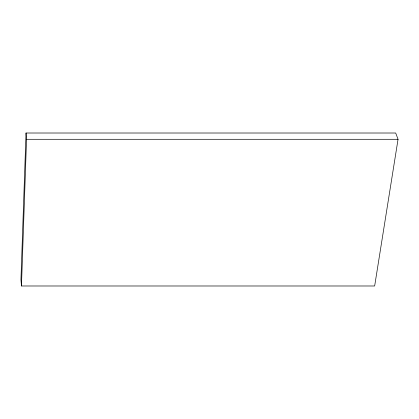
<?xml version="1.0" encoding="UTF-8"?>
<svg xmlns="http://www.w3.org/2000/svg" width="419" height="419" viewBox="0 0 419 419"><rect width="100%" height="100%" fill="white"/><g stroke="black" fill="none" stroke-linecap="round" stroke-linejoin="round"><path stroke-width="0.63" d="M26.03 133.012L20.95 279.703L21.463 285.988L374.659 285.988L398.05 139.297L395.688 133.012L26.03 133.012L26.544 139.297L21.463 285.988M26.544 139.297L398.05 139.297"/></g></svg>
